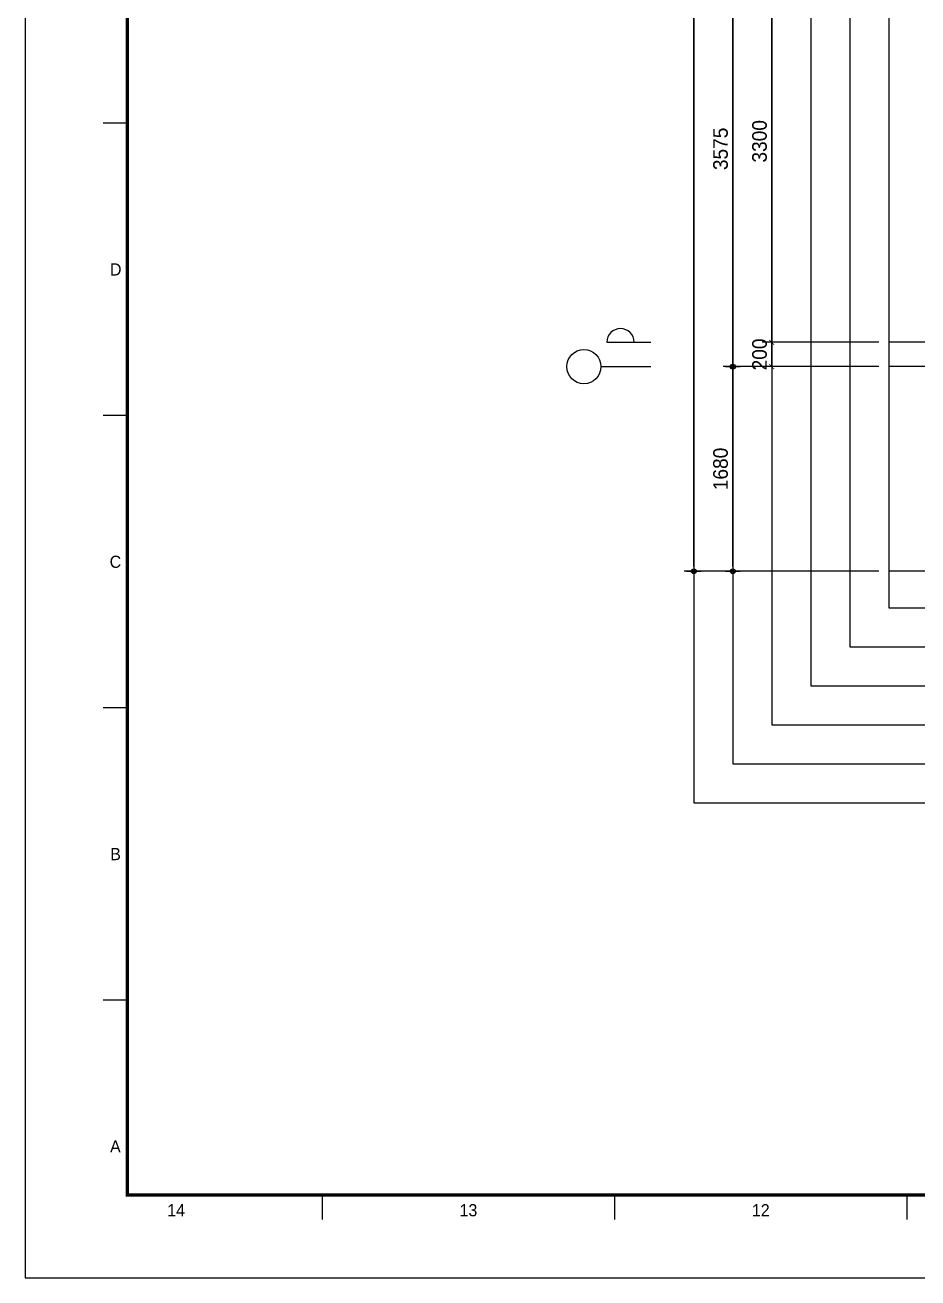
# Model space of a CAD drawing. Header units: millimetres. Extents: x -24416 to 92204, y -190080 to 23760.
# Drawn here: x 50154 to 57484, y 0 to 10286 of the extents above; entities that cross this region are included whole.
import ezdxf
from ezdxf.enums import TextEntityAlignment as Align
from ezdxf.xclip import XClip

# ---------------------------------------------------------------- set-up
doc = ezdxf.new("R2010")
doc.units = ezdxf.units.MM
doc.header["$LTSCALE"] = 50
doc.header["$XCLIPFRAME"] = 0
doc.linetypes.add('AUDIT_D_220706163347-0', pattern=[0])
doc.linetypes.add('CEN', pattern=[62, 60, -1, 0, -1])
doc.layers.get('defpoints').update_dxf_attribs({"color": 139})
for name, color, linetype in [('A-치수', 7, 'AUDIT_D_220706163347-0'), ('AA-BORD-FORM', 7, 'Continuous'), ('AA-BORD-TEXT', 3, 'Continuous'), ('AA-XXXX-DIMS', 7, 'Continuous'), ('CEN_CON', 1, 'CEN'), ('DIM', 7, 'AUDIT_D_220706163347-0')]:
    doc.layers.add(name, color=color, linetype=linetype)
doc.layers.add('MC', color=135, linetype='Continuous', plot=False)
doc.styles.add('HAUD01', font='Dotum.ttf')
doc.styles.add('맑은고딕', font='malgun.ttf', dxfattribs={"width": 0.9})
doc.dimstyles.new('DIM_40', dxfattribs={"dimscale": 40, "dimtxt": 3, "dimasz": 1, "dimexe": 2, "dimexo": 2, "dimgap": 1, "dimtad": 1, "dimdec": 0, "dimzin": 0, "dimdsep": 46, "dimtxsty": '맑은고딕', "dimblk1": 'DIMDOT', "dimblk2": 'DIMDOT', "dimsah": 1, "dimcen": 0.09, "dimdle": 2, "dimclrd": 7, "dimclre": 7, "dimclrt": 3, "dimadec": 0, "dimazin": 0, "dimtfac": 1, "dimtdec": 0, "dimtix": 1, "dimtmove": 2, "dimatfit": 3, "dimldrblk": 'DIMDOT', "dimfxl": 2, "dimtolj": 1, "dimtzin": 0, "dimarcsym": 0})
doc.dimstyles.new('MCDIM_40', dxfattribs={"dimscale": 40, "dimtxt": 3, "dimasz": 1, "dimexe": 2, "dimexo": 2, "dimgap": 1, "dimtad": 1, "dimdec": 0, "dimzin": 0, "dimdsep": 46, "dimtxsty": '맑은고딕', "dimblk1": 'ARCHTICK', "dimblk2": 'ARCHTICK', "dimsah": 1, "dimcen": 0.09, "dimdle": 2, "dimclrd": 7, "dimclre": 7, "dimclrt": 3, "dimadec": 0, "dimazin": 0, "dimtfac": 1, "dimtdec": 0, "dimtix": 1, "dimtmove": 2, "dimatfit": 3, "dimldrblk": 'ARCHTICK', "dimfxl": 1, "dimtolj": 1, "dimtzin": 0, "dimarcsym": 0})

# ---------------------------------------------------------------- blocks, each defined once
blk = doc.blocks.new('U-76A(확장)')
at = {"layer": 'CEN_CON'}
for p, q in [((12085, 1680), (14635, 1680)), ((0, 0), (14635, 0))]:
    blk.add_line(p, q, dxfattribs=at)
at = {"layer": 'MC'}
blk.add_line((9975, 1880), (14635, 1880), dxfattribs=at)
blk = doc.blocks.new('DIMDOT')
at = {"layer": 'AA-XXXX-DIMS'}
for p, q in [((-1.5, 0), (1.5, 0)), ((0, -1.5), (0, 1.5))]:
    blk.add_line(p, q, dxfattribs=at)
for radius in [0.5, 0.25]:
    blk.add_circle((0, 0), radius, dxfattribs=at)
blk = doc.blocks.new('*D588')
at = {"layer": 'defpoints', "color": 0, "transparency": 16777216}
for p in [(5490, -7923), (7090, -7923), (7090, -17958)]:
    blk.add_point(p, dxfattribs=at)
at = {"layer": 'DIM', "color": 7, "lineweight": -2, "transparency": 16777216}
for p, q in [((7010, -7923), (5410, -7923)), ((5490, -17918), (5490, -7963)), ((7010, -17958), (5410, -17958))]:
    blk.add_line(p, q, dxfattribs=at)
at = {"layer": 'DIM', "color": 7, "lineweight": -2, "transparency": 16777216, "xscale": 40, "yscale": 40, "zscale": 40}
for p, rotation in [((5490, -7923), 90), ((5490, -17958), 270)]:
    blk.add_blockref('DIMDOT', p, dxfattribs=dict(at, rotation=rotation))
at = {"layer": 'DIM', "color": 3, "transparency": 16777216, "insert": (5390, -12940), "char_height": 120, "attachment_point": 5, "rotation": 90, "style": 'HAUD01'}
blk.add_mtext('\\A1;10035', dxfattribs=at)
blk = doc.blocks.new('*D589')
at = {"layer": 'defpoints', "color": 0, "transparency": 16777216}
for p in [(5810, -16278), (7090, -16278), (7090, -17958)]:
    blk.add_point(p, dxfattribs=at)
at = {"layer": 'DIM', "color": 7, "lineweight": -2, "transparency": 16777216}
for p, q in [((7010, -16278), (5730, -16278)), ((5810, -17918), (5810, -16318)), ((7010, -17958), (5730, -17958))]:
    blk.add_line(p, q, dxfattribs=at)
at = {"layer": 'DIM', "color": 7, "lineweight": -2, "transparency": 16777216, "xscale": 40, "yscale": 40, "zscale": 40}
for p, rotation in [((5810, -16278), 90), ((5810, -17958), 270)]:
    blk.add_blockref('DIMDOT', p, dxfattribs=dict(at, rotation=rotation))
at = {"layer": 'DIM', "color": 3, "transparency": 16777216, "insert": (5710, -17118), "char_height": 120, "attachment_point": 5, "rotation": 90, "style": 'HAUD01'}
blk.add_mtext('\\A1;1680', dxfattribs=at)
blk = doc.blocks.new('*D590')
at = {"layer": 'defpoints', "color": 0, "transparency": 16777216}
for p in [(5810, -12703), (7090, -12703), (7090, -16278)]:
    blk.add_point(p, dxfattribs=at)
at = {"layer": 'DIM', "color": 7, "lineweight": -2, "transparency": 16777216}
for p, q in [((7010, -12703), (5730, -12703)), ((5810, -16238), (5810, -12743)), ((7010, -16278), (5730, -16278))]:
    blk.add_line(p, q, dxfattribs=at)
at = {"layer": 'DIM', "color": 7, "lineweight": -2, "transparency": 16777216, "xscale": 40, "yscale": 40, "zscale": 40}
for p, rotation in [((5810, -12703), 90), ((5810, -16278), 270)]:
    blk.add_blockref('DIMDOT', p, dxfattribs=dict(at, rotation=rotation))
at = {"layer": 'DIM', "color": 3, "transparency": 16777216, "insert": (5710, -14490), "char_height": 120, "attachment_point": 5, "rotation": 90, "style": 'HAUD01'}
blk.add_mtext('\\A1;3575', dxfattribs=at)
blk = doc.blocks.new('_ArchTick')
at = {"color": 0, "linetype": 'ByBlock', "const_width": 0.15}
blk.add_lwpolyline([(-0.5, -0.5), (0.5, 0.5)], dxfattribs=at)
blk = doc.blocks.new('*D594')
at = {"layer": 'defpoints', "color": 0, "transparency": 16777216}
for p in [(6130, -16078), (7090, -16078), (7090, -16278)]:
    blk.add_point(p, dxfattribs=at)
at = {"layer": 'DIM', "color": 7, "lineweight": -2, "transparency": 16777216}
for p, q in [((6130, -16078), (6130, -16038)), ((7010, -16078), (6050, -16078)), ((6130, -16278), (6130, -16078)), ((7010, -16278), (6050, -16278)), ((6130, -16278), (6130, -16318))]:
    blk.add_line(p, q, dxfattribs=at)
at = {"layer": 'DIM', "color": 7, "lineweight": -2, "transparency": 16777216, "xscale": 40, "yscale": 40, "zscale": 40}
for p, rotation in [((6130, -16078), 270), ((6130, -16278), 90)]:
    blk.add_blockref('_ArchTick', p, dxfattribs=dict(at, rotation=rotation))
at = {"layer": 'DIM', "color": 3, "transparency": 16777216, "insert": (6030, -16178), "char_height": 120, "attachment_point": 5, "rotation": 90, "style": 'HAUD01'}
blk.add_mtext('\\A1;200', dxfattribs=at)
blk = doc.blocks.new('*D595')
at = {"layer": 'defpoints', "color": 0, "transparency": 16777216}
for p in [(6130, -12778), (7090, -12778), (7090, -16078)]:
    blk.add_point(p, dxfattribs=at)
at = {"layer": 'DIM', "color": 7, "lineweight": -2, "transparency": 16777216}
for p, q in [((6130, -16158), (6130, -12698)), ((7010, -12778), (6050, -12778)), ((7010, -16078), (6050, -16078))]:
    blk.add_line(p, q, dxfattribs=at)
at = {"layer": 'DIM', "color": 7, "lineweight": -2, "transparency": 16777216, "xscale": 40, "yscale": 40, "zscale": 40}
for p, rotation in [((6130, -12778), 90), ((6130, -16078), 270)]:
    blk.add_blockref('_ArchTick', p, dxfattribs=dict(at, rotation=rotation))
at = {"layer": 'DIM', "color": 3, "transparency": 16777216, "insert": (6030, -14428), "char_height": 120, "attachment_point": 5, "rotation": 90, "style": 'HAUD01'}
blk.add_mtext('\\A1;3300', dxfattribs=at)
blk = doc.blocks.new('중심')
at = {"layer": 'DIM'}
blk.add_line((-350, 0), (0, 0), dxfattribs=at)
blk.add_circle((-470, 0), 120, dxfattribs=at)
blk = doc.blocks.new('XR-FORM 청주월명')
at = {"layer": 'AA-BORD-FORM', "color": 2}
for p, q in [((21, 237), (16, 237)), ((21, 177), (16, 177)), ((21, 117), (16, 117)), ((21, 57), (16, 57)), ((61, 17), (61, 12)), ((121, 17), (121, 12)), ((181, 17), (181, 12))]:
    blk.add_line(p, q, dxfattribs=at)
at = {"layer": 'AA-BORD-FORM', "color": 1}
blk.add_lwpolyline([(0, 0), (841, 0), (841, 594), (0, 594)], close=True, dxfattribs=at)
at = {"layer": 'AA-BORD-FORM', "color": 2, "const_width": 0.682}
blk.add_lwpolyline([(21, 17), (21, 577), (821, 577), (821, 17)], close=True, dxfattribs=at)
at = {"layer": 'AA-BORD-TEXT', "color": 7, "style": 'HAUD01'}
for s, p in [('D', (18.61, 207)), ('C', (18.54, 147)), ('B', (18.58, 87)), ('A', (18.54, 27)), ('14', (31, 13.9)), ('13', (91, 13.9)), ('12', (151, 13.9))]:
    blk.add_text(s, height=2.5, dxfattribs=at).set_placement(p, align=Align.MIDDLE_CENTER)
blk = doc.blocks.new('DIM-1108')
at = {"layer": 'DIM'}
blk.add_lwpolyline([(5000.2, -16077.9, 1), (4776.2, -16077.9), (5136.2, -16077.9)], format="xyb", dxfattribs=at)
at = {"layer": 'A-치수', "xscale": 1.166666666666666, "yscale": 1.166666666666666, "zscale": 1.166666666666666}
blk.add_blockref('중심', (5136.2, -16277.9), dxfattribs=at)
at = {"layer": 'DIM'}
for base, p1, p2, dimstyle, override, picture, middle in [((5490, -7922.9), (7090, -17957.9), (7090, -7922.9), 'DIM_40', {"dimscale": 40, "dimtxsty": 'HAUD01'}, '*D588', (5390, -12940.4)), ((5810, -12702.9), (7090, -16277.9), (7090, -12702.9), 'DIM_40', {"dimscale": 40, "dimtxsty": 'HAUD01'}, '*D590', (5710, -14490.4)), ((6130, -12777.9), (7090, -16077.9), (7090, -12777.9), 'MCDIM_40', {"dimtxsty": 'HAUD01'}, '*D595', (6030, -14427.9)), ((6130, -16077.9), (7090, -16277.9), (7090, -16077.9), 'MCDIM_40', {"dimtxsty": 'HAUD01'}, '*D594', (6030, -16177.9)), ((5810, -16277.9), (7090, -17957.9), (7090, -16277.9), 'DIM_40', {"dimscale": 40, "dimtxsty": 'HAUD01'}, '*D589', (5710, -17117.9))]:
    dim = blk.add_linear_dim(base=base, p1=p1, p2=p2, angle=90, dimstyle=dimstyle, override=override, dxfattribs=at)
    dim.commit()
    dim.dimension.update_dxf_attribs({"geometry": picture, "text_midpoint": middle})

msp = doc.modelspace()

# ---------------------------------------------------------------- linework, layer by layer
at = {"layer": 'defpoints'}
for points in [[(74811, 20477), (55644, 20477), (55644, 3902), (74811, 3902)], [(74491, 20157), (55964, 20157), (55964, 4222), (74491, 4222)], [(74171, 19837), (56284, 19837), (56284, 4542), (74171, 4542)], [(73851, 19517), (56604, 19517), (56604, 4862), (73851, 4862)], [(73531, 19197), (56924, 19197), (56924, 5182), (73531, 5182)], [(73211, 18877), (57244, 18877), (57244, 5502), (73211, 5502)]]:
    msp.add_lwpolyline(points, close=True, dxfattribs=at)

# ---------------------------------------------------------------- block references
at = {"xscale": 40, "yscale": 40, "zscale": 40}
msp.add_blockref('XR-FORM 청주월명', (50154, 0), dxfattribs=at)
msp.add_blockref('DIM-1108', (50154, 23760))
ref = msp.add_blockref('U-76A(확장)', (71879, 5802), dxfattribs=dict(xscale=-1))
XClip(ref).set_block_clipping_path([(-1332.1523822156, -300), (14635, 13075.0000000001)])

doc.saveas('drawing.dxf')
